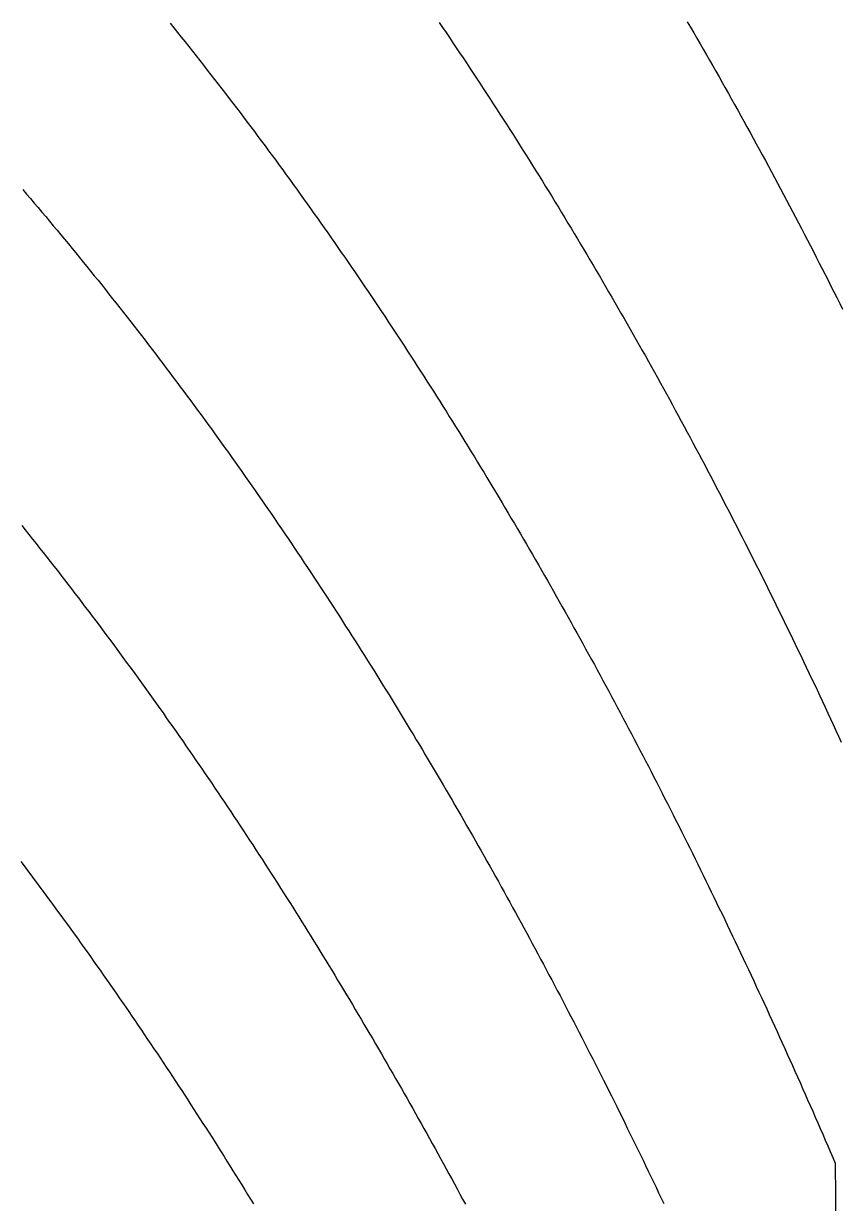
# Model space of a CAD drawing. Extents: x 201 to 397, y -170 to -3.
# Drawn here: x 340.75 to 356.9, y -116.8 to -93.46 of the extents above; entities that cross this region are included whole.
import ezdxf

# ---------------------------------------------------------------- set-up
doc = ezdxf.new("R2010")
doc.units = 0
doc.layers.add('MyLines', color=7, linetype='Continuous')

msp = doc.modelspace()

# ---------------------------------------------------------------- linework, layer by layer
at = {"layer": 'MyLines'}
for p, q in [((343.644, -93.452), (343.719, -93.544)), ((343.719, -93.544), (343.793, -93.637)), ((348.968, -93.439), (349.036, -93.539)), ((349.036, -93.539), (349.104, -93.639)), ((353.876, -93.425), (353.939, -93.533)), ((353.939, -93.533), (354.002, -93.642)), ((343.793, -93.637), (343.867, -93.729)), ((343.867, -93.729), (343.941, -93.822)), ((343.941, -93.822), (344.015, -93.914)), ((349.104, -93.639), (349.171, -93.739)), ((349.171, -93.739), (349.239, -93.839)), ((354.002, -93.642), (354.065, -93.75)), ((354.065, -93.75), (354.128, -93.859)), ((344.015, -93.914), (344.088, -94.007)), ((344.088, -94.007), (344.162, -94.1)), ((349.239, -93.839), (349.306, -93.939)), ((349.306, -93.939), (349.373, -94.039)), ((349.373, -94.039), (349.44, -94.139)), ((354.128, -93.859), (354.191, -93.968)), ((354.191, -93.968), (354.254, -94.077)), ((344.162, -94.1), (344.235, -94.193)), ((344.235, -94.193), (344.308, -94.286)), ((344.308, -94.286), (344.381, -94.379)), ((349.44, -94.139), (349.507, -94.24)), ((349.507, -94.24), (349.574, -94.34)), ((354.254, -94.077), (354.316, -94.186)), ((354.316, -94.186), (354.378, -94.295)), ((354.378, -94.295), (354.441, -94.405)), ((344.381, -94.379), (344.453, -94.472)), ((344.453, -94.472), (344.526, -94.566)), ((349.574, -94.34), (349.641, -94.441)), ((349.641, -94.441), (349.707, -94.542)), ((354.441, -94.405), (354.503, -94.514)), ((354.503, -94.514), (354.565, -94.624)), ((344.526, -94.566), (344.598, -94.659)), ((344.598, -94.659), (344.671, -94.752)), ((344.671, -94.752), (344.743, -94.846)), ((349.707, -94.542), (349.774, -94.642)), ((349.774, -94.642), (349.84, -94.743)), ((349.84, -94.743), (349.906, -94.845)), ((354.565, -94.624), (354.627, -94.733)), ((354.627, -94.733), (354.688, -94.843)), ((344.743, -94.846), (344.814, -94.94)), ((344.814, -94.94), (344.886, -95.033)), ((349.906, -94.845), (349.972, -94.946)), ((349.972, -94.946), (350.038, -95.047)), ((354.688, -94.843), (354.75, -94.953)), ((354.75, -94.953), (354.811, -95.063)), ((344.886, -95.033), (344.958, -95.127)), ((344.958, -95.127), (345.029, -95.221)), ((345.029, -95.221), (345.1, -95.315)), ((350.038, -95.047), (350.103, -95.148)), ((350.103, -95.148), (350.169, -95.25)), ((354.811, -95.063), (354.873, -95.173)), ((354.873, -95.173), (354.934, -95.284)), ((345.1, -95.315), (345.171, -95.409)), ((345.171, -95.409), (345.242, -95.504)), ((350.169, -95.25), (350.234, -95.351)), ((350.234, -95.351), (350.3, -95.453)), ((350.3, -95.453), (350.365, -95.555)), ((354.934, -95.284), (354.995, -95.394)), ((354.995, -95.394), (355.056, -95.505)), ((345.242, -95.504), (345.313, -95.598)), ((345.313, -95.598), (345.384, -95.692)), ((345.384, -95.692), (345.454, -95.787)), ((350.365, -95.555), (350.43, -95.657)), ((350.43, -95.657), (350.495, -95.759)), ((355.056, -95.505), (355.117, -95.616)), ((355.117, -95.616), (355.178, -95.726)), ((345.454, -95.787), (345.524, -95.882)), ((345.524, -95.882), (345.594, -95.976)), ((350.495, -95.759), (350.559, -95.861)), ((350.559, -95.861), (350.624, -95.963)), ((355.178, -95.726), (355.238, -95.837)), ((355.238, -95.837), (355.299, -95.948)), ((345.594, -95.976), (345.664, -96.071)), ((345.664, -96.071), (345.734, -96.166)), ((345.734, -96.166), (345.804, -96.261)), ((350.624, -95.963), (350.688, -96.066)), ((350.688, -96.066), (350.753, -96.168)), ((355.299, -95.948), (355.359, -96.06)), ((355.359, -96.06), (355.42, -96.171)), ((345.804, -96.261), (345.873, -96.356)), ((345.873, -96.356), (345.943, -96.451)), ((350.753, -96.168), (350.817, -96.271)), ((350.817, -96.271), (350.881, -96.373)), ((350.881, -96.373), (350.945, -96.476)), ((355.42, -96.171), (355.48, -96.283)), ((355.48, -96.283), (355.54, -96.394)), ((355.54, -96.394), (355.6, -96.506)), ((345.943, -96.451), (346.012, -96.546)), ((346.012, -96.546), (346.081, -96.642)), ((350.945, -96.476), (351.009, -96.579)), ((351.009, -96.579), (351.073, -96.682)), ((355.6, -96.506), (355.66, -96.618)), ((355.66, -96.618), (355.719, -96.73)), ((340.732, -96.745), (340.808, -96.834)), ((340.808, -96.834), (340.884, -96.923)), ((346.081, -96.642), (346.15, -96.737)), ((346.15, -96.737), (346.219, -96.833)), ((346.219, -96.833), (346.287, -96.928)), ((351.073, -96.682), (351.136, -96.785)), ((351.136, -96.785), (351.2, -96.888)), ((355.719, -96.73), (355.779, -96.842)), ((355.779, -96.842), (355.838, -96.954)), ((340.884, -96.923), (340.96, -97.012)), ((340.96, -97.012), (341.035, -97.102)), ((346.287, -96.928), (346.356, -97.024)), ((346.356, -97.024), (346.424, -97.12)), ((351.2, -96.888), (351.263, -96.992)), ((351.263, -96.992), (351.326, -97.095)), ((351.326, -97.095), (351.389, -97.199)), ((355.838, -96.954), (355.898, -97.067)), ((355.898, -97.067), (355.957, -97.179)), ((341.035, -97.102), (341.111, -97.191)), ((341.111, -97.191), (341.186, -97.28)), ((341.186, -97.28), (341.261, -97.37)), ((346.424, -97.12), (346.492, -97.216)), ((346.492, -97.216), (346.56, -97.312)), ((346.56, -97.312), (346.628, -97.408)), ((351.389, -97.199), (351.452, -97.303)), ((351.452, -97.303), (351.515, -97.406)), ((355.957, -97.179), (356.016, -97.292)), ((356.016, -97.292), (356.075, -97.405)), ((341.261, -97.37), (341.336, -97.459)), ((341.336, -97.459), (341.411, -97.549)), ((341.411, -97.549), (341.485, -97.639)), ((346.628, -97.408), (346.696, -97.504)), ((346.696, -97.504), (346.763, -97.6)), ((351.515, -97.406), (351.578, -97.51)), ((351.578, -97.51), (351.64, -97.614)), ((356.075, -97.405), (356.134, -97.518)), ((356.134, -97.518), (356.193, -97.631)), ((341.485, -97.639), (341.559, -97.728)), ((341.559, -97.728), (341.633, -97.818)), ((346.763, -97.6), (346.831, -97.697)), ((346.831, -97.697), (346.898, -97.793)), ((346.898, -97.793), (346.965, -97.89)), ((351.64, -97.614), (351.703, -97.718)), ((351.703, -97.718), (351.765, -97.823)), ((356.193, -97.631), (356.252, -97.744)), ((356.252, -97.744), (356.31, -97.857)), ((341.633, -97.818), (341.707, -97.908)), ((341.707, -97.908), (341.781, -97.998)), ((341.781, -97.998), (341.855, -98.088)), ((346.965, -97.89), (347.032, -97.987)), ((347.032, -97.987), (347.099, -98.083)), ((351.765, -97.823), (351.827, -97.927)), ((351.827, -97.927), (351.889, -98.031)), ((351.889, -98.031), (351.951, -98.136)), ((356.31, -97.857), (356.369, -97.971)), ((356.369, -97.971), (356.427, -98.084)), ((341.855, -98.088), (341.928, -98.179)), ((341.928, -98.179), (342.001, -98.269)), ((347.099, -98.083), (347.166, -98.18)), ((347.166, -98.18), (347.232, -98.277)), ((351.951, -98.136), (352.013, -98.241)), ((352.013, -98.241), (352.075, -98.345)), ((356.427, -98.084), (356.485, -98.198)), ((356.485, -98.198), (356.544, -98.312)), ((342.001, -98.269), (342.074, -98.359)), ((342.074, -98.359), (342.147, -98.45)), ((342.147, -98.45), (342.22, -98.54)), ((347.232, -98.277), (347.299, -98.374)), ((347.299, -98.374), (347.365, -98.471)), ((347.365, -98.471), (347.431, -98.569)), ((352.075, -98.345), (352.136, -98.45)), ((352.136, -98.45), (352.198, -98.555)), ((356.544, -98.312), (356.602, -98.426)), ((356.602, -98.426), (356.66, -98.54)), ((342.22, -98.54), (342.293, -98.631)), ((342.293, -98.631), (342.365, -98.722)), ((342.365, -98.722), (342.437, -98.812)), ((347.431, -98.569), (347.497, -98.666)), ((347.497, -98.666), (347.563, -98.764)), ((352.198, -98.555), (352.259, -98.66)), ((352.259, -98.66), (352.32, -98.766)), ((356.66, -98.54), (356.717, -98.654)), ((356.717, -98.654), (356.775, -98.769)), ((342.437, -98.812), (342.509, -98.903)), ((342.509, -98.903), (342.581, -98.994)), ((347.563, -98.764), (347.629, -98.861)), ((347.629, -98.861), (347.694, -98.959)), ((347.694, -98.959), (347.76, -99.056)), ((352.32, -98.766), (352.382, -98.871)), ((352.382, -98.871), (352.443, -98.977)), ((356.775, -98.769), (356.833, -98.883)), ((356.833, -98.883), (356.89, -98.998)), ((342.581, -98.994), (342.653, -99.085)), ((342.653, -99.085), (342.724, -99.176)), ((342.724, -99.176), (342.796, -99.267)), ((347.76, -99.056), (347.825, -99.154)), ((347.825, -99.154), (347.89, -99.252)), ((352.443, -98.977), (352.503, -99.082)), ((352.503, -99.082), (352.564, -99.188)), ((352.564, -99.188), (352.625, -99.294)), ((356.89, -98.998), (356.948, -99.113)), ((342.796, -99.267), (342.867, -99.359)), ((342.867, -99.359), (342.938, -99.45)), ((347.89, -99.252), (347.955, -99.35)), ((347.955, -99.35), (348.02, -99.448)), ((352.625, -99.294), (352.685, -99.399)), ((352.685, -99.399), (352.746, -99.506)), ((342.938, -99.45), (343.009, -99.542)), ((343.009, -99.542), (343.08, -99.633)), ((343.08, -99.633), (343.15, -99.725)), ((348.02, -99.448), (348.085, -99.547)), ((348.085, -99.547), (348.15, -99.645)), ((348.15, -99.645), (348.214, -99.743)), ((352.746, -99.506), (352.806, -99.612)), ((352.806, -99.612), (352.866, -99.718)), ((343.15, -99.725), (343.221, -99.816)), ((343.221, -99.816), (343.291, -99.908)), ((348.214, -99.743), (348.279, -99.842)), ((348.279, -99.842), (348.343, -99.94)), ((352.866, -99.718), (352.926, -99.824)), ((352.926, -99.824), (352.986, -99.931)), ((343.291, -99.908), (343.361, -100)), ((343.361, -100), (343.431, -100.092)), ((343.431, -100.092), (343.501, -100.184)), ((348.343, -99.94), (348.407, -100.039)), ((348.407, -100.039), (348.471, -100.138)), ((352.986, -99.931), (353.046, -100.037)), ((353.046, -100.037), (353.106, -100.144)), ((343.501, -100.184), (343.57, -100.276)), ((343.57, -100.276), (343.64, -100.368)), ((348.471, -100.138), (348.535, -100.237)), ((348.535, -100.237), (348.599, -100.336)), ((348.599, -100.336), (348.663, -100.435)), ((353.106, -100.144), (353.165, -100.251)), ((353.165, -100.251), (353.225, -100.358)), ((353.225, -100.358), (353.284, -100.465)), ((343.64, -100.368), (343.709, -100.461)), ((343.709, -100.461), (343.778, -100.553)), ((343.778, -100.553), (343.847, -100.645)), ((348.663, -100.435), (348.726, -100.534)), ((348.726, -100.534), (348.789, -100.633)), ((353.284, -100.465), (353.344, -100.572)), ((353.344, -100.572), (353.403, -100.679)), ((343.847, -100.645), (343.916, -100.738)), ((343.916, -100.738), (343.985, -100.831)), ((343.985, -100.831), (344.053, -100.923)), ((348.789, -100.633), (348.853, -100.733)), ((348.853, -100.733), (348.916, -100.832)), ((348.916, -100.832), (348.979, -100.932)), ((353.403, -100.679), (353.462, -100.787)), ((353.462, -100.787), (353.521, -100.894)), ((344.053, -100.923), (344.122, -101.016)), ((344.122, -101.016), (344.19, -101.109)), ((348.979, -100.932), (349.042, -101.032)), ((349.042, -101.032), (349.105, -101.131)), ((353.521, -100.894), (353.58, -101.002)), ((353.58, -101.002), (353.638, -101.11)), ((344.19, -101.109), (344.258, -101.202)), ((344.258, -101.202), (344.326, -101.295)), ((344.326, -101.295), (344.394, -101.388)), ((349.105, -101.131), (349.167, -101.231)), ((349.167, -101.231), (349.23, -101.331)), ((353.638, -101.11), (353.697, -101.217)), ((353.697, -101.217), (353.755, -101.325)), ((344.394, -101.388), (344.462, -101.481)), ((344.462, -101.481), (344.529, -101.575)), ((349.23, -101.331), (349.292, -101.431)), ((349.292, -101.431), (349.354, -101.531)), ((349.354, -101.531), (349.416, -101.632)), ((353.755, -101.325), (353.814, -101.433)), ((353.814, -101.433), (353.872, -101.542)), ((344.529, -101.575), (344.597, -101.668)), ((344.597, -101.668), (344.664, -101.762)), ((344.664, -101.762), (344.731, -101.855)), ((349.416, -101.632), (349.478, -101.732)), ((349.478, -101.732), (349.54, -101.833)), ((353.872, -101.542), (353.93, -101.65)), ((353.93, -101.65), (353.988, -101.758)), ((353.988, -101.758), (354.046, -101.867)), ((344.731, -101.855), (344.798, -101.949)), ((344.798, -101.949), (344.865, -102.043)), ((349.54, -101.833), (349.602, -101.933)), ((349.602, -101.933), (349.664, -102.034)), ((354.046, -101.867), (354.104, -101.976)), ((354.104, -101.976), (354.162, -102.084)), ((344.865, -102.043), (344.931, -102.136)), ((344.931, -102.136), (344.998, -102.23)), ((344.998, -102.23), (345.064, -102.324)), ((349.664, -102.034), (349.725, -102.135)), ((349.725, -102.135), (349.787, -102.236)), ((354.162, -102.084), (354.22, -102.193)), ((354.22, -102.193), (354.277, -102.302)), ((345.064, -102.324), (345.13, -102.419)), ((345.13, -102.419), (345.197, -102.513)), ((349.787, -102.236), (349.848, -102.336)), ((349.848, -102.336), (349.909, -102.438)), ((349.909, -102.438), (349.97, -102.539)), ((354.277, -102.302), (354.335, -102.411)), ((354.335, -102.411), (354.392, -102.521)), ((345.197, -102.513), (345.263, -102.607)), ((345.263, -102.607), (345.328, -102.701)), ((345.328, -102.701), (345.394, -102.796)), ((349.97, -102.539), (350.031, -102.64)), ((350.031, -102.64), (350.092, -102.741)), ((354.392, -102.521), (354.449, -102.63)), ((354.449, -102.63), (354.506, -102.739)), ((345.394, -102.796), (345.46, -102.89)), ((345.46, -102.89), (345.525, -102.985)), ((350.092, -102.741), (350.153, -102.843)), ((350.153, -102.843), (350.213, -102.944)), ((354.506, -102.739), (354.563, -102.849)), ((354.563, -102.849), (354.62, -102.959)), ((345.525, -102.985), (345.59, -103.08)), ((345.59, -103.08), (345.655, -103.174)), ((350.213, -102.944), (350.274, -103.046)), ((350.274, -103.046), (350.334, -103.148)), ((350.334, -103.148), (350.395, -103.25)), ((354.62, -102.959), (354.677, -103.069)), ((354.677, -103.069), (354.734, -103.179)), ((340.71, -103.391), (340.782, -103.479)), ((345.655, -103.174), (345.721, -103.269)), ((345.721, -103.269), (345.785, -103.364)), ((345.785, -103.364), (345.85, -103.459)), ((350.395, -103.25), (350.455, -103.352)), ((350.455, -103.352), (350.515, -103.454)), ((354.734, -103.179), (354.79, -103.289)), ((354.79, -103.289), (354.847, -103.399)), ((354.847, -103.399), (354.903, -103.509)), ((340.782, -103.479), (340.853, -103.569)), ((340.853, -103.569), (340.924, -103.658)), ((345.85, -103.459), (345.915, -103.554)), ((345.915, -103.554), (345.979, -103.65)), ((350.515, -103.454), (350.575, -103.556)), ((350.575, -103.556), (350.634, -103.658)), ((354.903, -103.509), (354.959, -103.619)), ((354.959, -103.619), (355.016, -103.73)), ((340.924, -103.658), (340.995, -103.747)), ((340.995, -103.747), (341.065, -103.836)), ((341.065, -103.836), (341.136, -103.925)), ((345.979, -103.65), (346.044, -103.745)), ((346.044, -103.745), (346.108, -103.84)), ((346.108, -103.84), (346.172, -103.936)), ((350.634, -103.658), (350.694, -103.761)), ((350.694, -103.761), (350.754, -103.863)), ((350.754, -103.863), (350.813, -103.966)), ((355.016, -103.73), (355.072, -103.841)), ((355.072, -103.841), (355.128, -103.951)), ((341.136, -103.925), (341.206, -104.015)), ((341.206, -104.015), (341.276, -104.104)), ((346.172, -103.936), (346.236, -104.031)), ((346.236, -104.031), (346.3, -104.127)), ((350.813, -103.966), (350.873, -104.068)), ((350.873, -104.068), (350.932, -104.171)), ((355.128, -103.951), (355.184, -104.062)), ((355.184, -104.062), (355.239, -104.173)), ((341.276, -104.104), (341.346, -104.194)), ((341.346, -104.194), (341.416, -104.283)), ((341.416, -104.283), (341.486, -104.373)), ((346.3, -104.127), (346.363, -104.223)), ((346.363, -104.223), (346.427, -104.319)), ((346.427, -104.319), (346.49, -104.415)), ((350.932, -104.171), (350.991, -104.274)), ((350.991, -104.274), (351.05, -104.377)), ((355.239, -104.173), (355.295, -104.284)), ((355.295, -104.284), (355.351, -104.396)), ((341.486, -104.373), (341.555, -104.463)), ((341.555, -104.463), (341.624, -104.553)), ((341.624, -104.553), (341.694, -104.643)), ((346.49, -104.415), (346.554, -104.511)), ((346.554, -104.511), (346.617, -104.607)), ((351.05, -104.377), (351.109, -104.48)), ((351.109, -104.48), (351.168, -104.583)), ((355.351, -104.396), (355.406, -104.507)), ((355.406, -104.507), (355.462, -104.618)), ((341.694, -104.643), (341.763, -104.733)), ((341.763, -104.733), (341.832, -104.823)), ((346.617, -104.607), (346.68, -104.703)), ((346.68, -104.703), (346.743, -104.799)), ((346.743, -104.799), (346.806, -104.895)), ((351.168, -104.583), (351.226, -104.687)), ((351.226, -104.687), (351.285, -104.79)), ((351.285, -104.79), (351.343, -104.893)), ((355.462, -104.618), (355.517, -104.73)), ((355.517, -104.73), (355.572, -104.842)), ((341.832, -104.823), (341.9, -104.913)), ((341.9, -104.913), (341.969, -105.003)), ((341.969, -105.003), (342.037, -105.094)), ((346.806, -104.895), (346.869, -104.992)), ((346.869, -104.992), (346.931, -105.088)), ((351.343, -104.893), (351.402, -104.997)), ((351.402, -104.997), (351.46, -105.101)), ((355.572, -104.842), (355.627, -104.954)), ((355.627, -104.954), (355.682, -105.066)), ((342.037, -105.094), (342.106, -105.184)), ((342.106, -105.184), (342.174, -105.274)), ((346.931, -105.088), (346.994, -105.185)), ((346.994, -105.185), (347.056, -105.282)), ((351.46, -105.101), (351.518, -105.205)), ((351.518, -105.205), (351.576, -105.308)), ((355.682, -105.066), (355.737, -105.178)), ((355.737, -105.178), (355.792, -105.29)), ((342.174, -105.274), (342.242, -105.365)), ((342.242, -105.365), (342.309, -105.456)), ((342.309, -105.456), (342.377, -105.546)), ((347.056, -105.282), (347.118, -105.379)), ((347.118, -105.379), (347.18, -105.476)), ((347.18, -105.476), (347.242, -105.573)), ((351.576, -105.308), (351.634, -105.413)), ((351.634, -105.413), (351.692, -105.517)), ((355.792, -105.29), (355.847, -105.402)), ((355.847, -105.402), (355.901, -105.515)), ((342.377, -105.546), (342.445, -105.637)), ((342.445, -105.637), (342.512, -105.728)), ((342.512, -105.728), (342.579, -105.819)), ((347.242, -105.573), (347.304, -105.67)), ((347.304, -105.67), (347.366, -105.767)), ((351.692, -105.517), (351.75, -105.621)), ((351.75, -105.621), (351.807, -105.725)), ((351.807, -105.725), (351.865, -105.83)), ((355.901, -105.515), (355.956, -105.627)), ((355.956, -105.627), (356.01, -105.74)), ((342.579, -105.819), (342.646, -105.91)), ((342.646, -105.91), (342.713, -106.001)), ((347.366, -105.767), (347.427, -105.864)), ((347.427, -105.864), (347.489, -105.961)), ((347.489, -105.961), (347.55, -106.059)), ((351.865, -105.83), (351.922, -105.934)), ((351.922, -105.934), (351.98, -106.039)), ((356.01, -105.74), (356.065, -105.853)), ((356.065, -105.853), (356.119, -105.965)), ((356.119, -105.965), (356.173, -106.078)), ((342.713, -106.001), (342.78, -106.092)), ((342.78, -106.092), (342.847, -106.184)), ((342.847, -106.184), (342.913, -106.275)), ((347.55, -106.059), (347.611, -106.156)), ((347.611, -106.156), (347.673, -106.254)), ((351.98, -106.039), (352.037, -106.143)), ((352.037, -106.143), (352.094, -106.248)), ((356.173, -106.078), (356.227, -106.192)), ((356.227, -106.192), (356.281, -106.305)), ((342.913, -106.275), (342.98, -106.366)), ((342.98, -106.366), (343.046, -106.458)), ((347.673, -106.254), (347.734, -106.352)), ((347.734, -106.352), (347.794, -106.449)), ((352.094, -106.248), (352.151, -106.353)), ((352.151, -106.353), (352.208, -106.458)), ((356.281, -106.305), (356.335, -106.418)), ((356.335, -106.418), (356.389, -106.532)), ((343.046, -106.458), (343.112, -106.549)), ((343.112, -106.549), (343.178, -106.641)), ((343.178, -106.641), (343.244, -106.733)), ((347.794, -106.449), (347.855, -106.547)), ((347.855, -106.547), (347.916, -106.645)), ((347.916, -106.645), (347.976, -106.743)), ((352.208, -106.458), (352.265, -106.563)), ((352.265, -106.563), (352.321, -106.669)), ((352.321, -106.669), (352.378, -106.774)), ((356.389, -106.532), (356.442, -106.645)), ((356.442, -106.645), (356.496, -106.759)), ((343.244, -106.733), (343.31, -106.825)), ((343.31, -106.825), (343.375, -106.916)), ((347.976, -106.743), (348.037, -106.842)), ((348.037, -106.842), (348.097, -106.94)), ((352.378, -106.774), (352.434, -106.879)), ((352.434, -106.879), (352.491, -106.985)), ((356.496, -106.759), (356.549, -106.873)), ((356.549, -106.873), (356.603, -106.987)), ((343.375, -106.916), (343.44, -107.008)), ((343.44, -107.008), (343.506, -107.1)), ((343.506, -107.1), (343.571, -107.193)), ((348.097, -106.94), (348.157, -107.038)), ((348.157, -107.038), (348.217, -107.137)), ((348.217, -107.137), (348.277, -107.235)), ((352.491, -106.985), (352.547, -107.091)), ((352.547, -107.091), (352.603, -107.196)), ((356.603, -106.987), (356.656, -107.101)), ((356.656, -107.101), (356.709, -107.215)), ((343.571, -107.193), (343.636, -107.285)), ((343.636, -107.285), (343.701, -107.377)), ((348.277, -107.235), (348.337, -107.334)), ((348.337, -107.334), (348.397, -107.432)), ((352.603, -107.196), (352.659, -107.302)), ((352.659, -107.302), (352.715, -107.408)), ((356.709, -107.215), (356.762, -107.33)), ((356.762, -107.33), (356.815, -107.444)), ((343.701, -107.377), (343.765, -107.469)), ((343.765, -107.469), (343.83, -107.562)), ((343.83, -107.562), (343.895, -107.654)), ((348.397, -107.432), (348.457, -107.531)), ((348.457, -107.531), (348.516, -107.63)), ((352.715, -107.408), (352.771, -107.514)), ((352.771, -107.514), (352.827, -107.621)), ((356.815, -107.444), (356.868, -107.559)), ((356.868, -107.559), (356.921, -107.674)), ((343.895, -107.654), (343.959, -107.747)), ((343.959, -107.747), (344.023, -107.84)), ((348.516, -107.63), (348.576, -107.729)), ((348.576, -107.729), (348.635, -107.828)), ((348.635, -107.828), (348.694, -107.927)), ((352.827, -107.621), (352.883, -107.727)), ((352.883, -107.727), (352.938, -107.833)), ((352.938, -107.833), (352.994, -107.94)), ((344.023, -107.84), (344.087, -107.932)), ((344.087, -107.932), (344.151, -108.025)), ((344.151, -108.025), (344.215, -108.118)), ((348.694, -107.927), (348.753, -108.026)), ((348.753, -108.026), (348.812, -108.126)), ((352.994, -107.94), (353.049, -108.046)), ((353.049, -108.046), (353.105, -108.153)), ((344.215, -108.118), (344.279, -108.211)), ((344.279, -108.211), (344.342, -108.304)), ((348.812, -108.126), (348.871, -108.225)), ((348.871, -108.225), (348.93, -108.325)), ((353.105, -108.153), (353.16, -108.26)), ((353.16, -108.26), (353.215, -108.367)), ((344.342, -108.304), (344.405, -108.398)), ((344.405, -108.398), (344.469, -108.491)), ((344.469, -108.491), (344.532, -108.584)), ((348.93, -108.325), (348.988, -108.424)), ((348.988, -108.424), (349.047, -108.524)), ((349.047, -108.524), (349.105, -108.624)), ((353.215, -108.367), (353.27, -108.474)), ((353.27, -108.474), (353.325, -108.581)), ((344.532, -108.584), (344.595, -108.677)), ((344.595, -108.677), (344.658, -108.771)), ((349.105, -108.624), (349.164, -108.724)), ((349.164, -108.724), (349.222, -108.824)), ((353.325, -108.581), (353.38, -108.688)), ((353.38, -108.688), (353.434, -108.796)), ((344.658, -108.771), (344.721, -108.865)), ((344.721, -108.865), (344.783, -108.958)), ((344.783, -108.958), (344.846, -109.052)), ((349.222, -108.824), (349.28, -108.924)), ((349.28, -108.924), (349.338, -109.024)), ((353.434, -108.796), (353.489, -108.903)), ((353.489, -108.903), (353.543, -109.011)), ((344.846, -109.052), (344.908, -109.146)), ((344.908, -109.146), (344.971, -109.24)), ((349.338, -109.024), (349.396, -109.124)), ((349.396, -109.124), (349.454, -109.225)), ((349.454, -109.225), (349.511, -109.325)), ((353.543, -109.011), (353.598, -109.118)), ((353.598, -109.118), (353.652, -109.226)), ((353.652, -109.226), (353.707, -109.334)), ((344.971, -109.24), (345.033, -109.334)), ((345.033, -109.334), (345.095, -109.428)), ((345.095, -109.428), (345.157, -109.522)), ((349.511, -109.325), (349.569, -109.426)), ((349.569, -109.426), (349.626, -109.526)), ((353.707, -109.334), (353.761, -109.442)), ((353.761, -109.442), (353.815, -109.55)), ((345.157, -109.522), (345.218, -109.616)), ((345.218, -109.616), (345.28, -109.71)), ((349.626, -109.526), (349.684, -109.627)), ((349.684, -109.627), (349.741, -109.728)), ((353.815, -109.55), (353.869, -109.658)), ((353.869, -109.658), (353.923, -109.766)), ((345.28, -109.71), (345.342, -109.805)), ((345.342, -109.805), (345.403, -109.899)), ((345.403, -109.899), (345.464, -109.994)), ((349.741, -109.728), (349.798, -109.829)), ((349.798, -109.829), (349.855, -109.93)), ((349.855, -109.93), (349.912, -110.031)), ((353.923, -109.766), (353.976, -109.875)), ((353.976, -109.875), (354.03, -109.983)), ((340.692, -110.036), (340.759, -110.125)), ((340.759, -110.125), (340.825, -110.214)), ((345.464, -109.994), (345.526, -110.088)), ((345.526, -110.088), (345.587, -110.183)), ((349.912, -110.031), (349.969, -110.132)), ((349.969, -110.132), (350.026, -110.233)), ((354.03, -109.983), (354.084, -110.092)), ((354.084, -110.092), (354.137, -110.201)), ((340.825, -110.214), (340.892, -110.303)), ((340.892, -110.303), (340.959, -110.392)), ((340.959, -110.392), (341.025, -110.481)), ((345.587, -110.183), (345.648, -110.278)), ((345.648, -110.278), (345.709, -110.373)), ((345.709, -110.373), (345.769, -110.468)), ((350.026, -110.233), (350.082, -110.334)), ((350.082, -110.334), (350.139, -110.436)), ((354.137, -110.201), (354.191, -110.31)), ((354.191, -110.31), (354.244, -110.419)), ((341.025, -110.481), (341.091, -110.57)), ((341.091, -110.57), (341.158, -110.66)), ((345.769, -110.468), (345.83, -110.563)), ((345.83, -110.563), (345.89, -110.658)), ((350.139, -110.436), (350.195, -110.537)), ((350.195, -110.537), (350.252, -110.639)), ((354.244, -110.419), (354.297, -110.528)), ((354.297, -110.528), (354.35, -110.637)), ((354.35, -110.637), (354.403, -110.746)), ((341.158, -110.66), (341.224, -110.749)), ((341.224, -110.749), (341.289, -110.839)), ((341.289, -110.839), (341.355, -110.928)), ((345.89, -110.658), (345.951, -110.753)), ((345.951, -110.753), (346.011, -110.848)), ((346.011, -110.848), (346.071, -110.943)), ((350.252, -110.639), (350.308, -110.741)), ((350.308, -110.741), (350.364, -110.843)), ((350.364, -110.843), (350.42, -110.945)), ((354.403, -110.746), (354.456, -110.855)), ((354.456, -110.855), (354.509, -110.965)), ((341.355, -110.928), (341.421, -111.018)), ((341.421, -111.018), (341.486, -111.108)), ((346.071, -110.943), (346.131, -111.039)), ((346.131, -111.039), (346.191, -111.134)), ((350.42, -110.945), (350.476, -111.047)), ((350.476, -111.047), (350.532, -111.149)), ((354.509, -110.965), (354.562, -111.074)), ((354.562, -111.074), (354.615, -111.184)), ((341.486, -111.108), (341.551, -111.197)), ((341.551, -111.197), (341.617, -111.287)), ((341.617, -111.287), (341.682, -111.377)), ((346.191, -111.134), (346.251, -111.23)), ((346.251, -111.23), (346.311, -111.326)), ((346.311, -111.326), (346.37, -111.421)), ((350.532, -111.149), (350.588, -111.251)), ((350.588, -111.251), (350.643, -111.353)), ((354.615, -111.184), (354.667, -111.294)), ((354.667, -111.294), (354.72, -111.404)), ((341.682, -111.377), (341.746, -111.467)), ((341.746, -111.467), (341.811, -111.557)), ((341.811, -111.557), (341.876, -111.647)), ((346.37, -111.421), (346.43, -111.517)), ((346.43, -111.517), (346.489, -111.613)), ((350.643, -111.353), (350.699, -111.456)), ((350.699, -111.456), (350.754, -111.558)), ((350.754, -111.558), (350.81, -111.661)), ((354.72, -111.404), (354.772, -111.514)), ((354.772, -111.514), (354.825, -111.624)), ((341.876, -111.647), (341.94, -111.738)), ((341.94, -111.738), (342.005, -111.828)), ((346.489, -111.613), (346.548, -111.709)), ((346.548, -111.709), (346.607, -111.805)), ((350.81, -111.661), (350.865, -111.763)), ((350.865, -111.763), (350.92, -111.866)), ((354.825, -111.624), (354.877, -111.734)), ((354.877, -111.734), (354.929, -111.845)), ((342.005, -111.828), (342.069, -111.918)), ((342.069, -111.918), (342.133, -112.009)), ((342.133, -112.009), (342.197, -112.099)), ((346.607, -111.805), (346.666, -111.902)), ((346.666, -111.902), (346.725, -111.998)), ((346.725, -111.998), (346.784, -112.094)), ((350.92, -111.866), (350.975, -111.969)), ((350.975, -111.969), (351.03, -112.072)), ((354.929, -111.845), (354.981, -111.955)), ((354.981, -111.955), (355.033, -112.066)), ((342.197, -112.099), (342.261, -112.19)), ((342.261, -112.19), (342.324, -112.28)), ((346.784, -112.094), (346.843, -112.191)), ((346.843, -112.191), (346.901, -112.287)), ((351.03, -112.072), (351.085, -112.175)), ((351.085, -112.175), (351.14, -112.278)), ((355.033, -112.066), (355.085, -112.176)), ((355.085, -112.176), (355.137, -112.287)), ((342.324, -112.28), (342.388, -112.371)), ((342.388, -112.371), (342.451, -112.462)), ((342.451, -112.462), (342.515, -112.553)), ((346.901, -112.287), (346.96, -112.384)), ((346.96, -112.384), (347.018, -112.48)), ((347.018, -112.48), (347.077, -112.577)), ((351.14, -112.278), (351.195, -112.381)), ((351.195, -112.381), (351.249, -112.485)), ((351.249, -112.485), (351.304, -112.588)), ((355.137, -112.287), (355.189, -112.398)), ((355.189, -112.398), (355.24, -112.509)), ((342.515, -112.553), (342.578, -112.644)), ((342.578, -112.644), (342.641, -112.735)), ((342.641, -112.735), (342.704, -112.826)), ((347.077, -112.577), (347.135, -112.674)), ((347.135, -112.674), (347.193, -112.771)), ((351.304, -112.588), (351.358, -112.692)), ((351.358, -112.692), (351.413, -112.795)), ((355.24, -112.509), (355.292, -112.62)), ((355.292, -112.62), (355.343, -112.731)), ((355.343, -112.731), (355.395, -112.843)), ((342.704, -112.826), (342.767, -112.917)), ((342.767, -112.917), (342.829, -113.008)), ((347.193, -112.771), (347.251, -112.868)), ((347.251, -112.868), (347.309, -112.965)), ((347.309, -112.965), (347.366, -113.062)), ((351.413, -112.795), (351.467, -112.899)), ((351.467, -112.899), (351.521, -113.003)), ((355.395, -112.843), (355.446, -112.954)), ((355.446, -112.954), (355.497, -113.066)), ((342.829, -113.008), (342.892, -113.1)), ((342.892, -113.1), (342.954, -113.191)), ((342.954, -113.191), (343.016, -113.282)), ((347.366, -113.062), (347.424, -113.159)), ((347.424, -113.159), (347.481, -113.257)), ((351.521, -113.003), (351.575, -113.107)), ((351.575, -113.107), (351.629, -113.211)), ((355.497, -113.066), (355.549, -113.177)), ((355.549, -113.177), (355.6, -113.289)), ((343.016, -113.282), (343.079, -113.374)), ((343.079, -113.374), (343.141, -113.466)), ((347.481, -113.257), (347.539, -113.354)), ((347.539, -113.354), (347.596, -113.452)), ((351.629, -113.211), (351.683, -113.315)), ((351.683, -113.315), (351.737, -113.419)), ((351.737, -113.419), (351.79, -113.523)), ((355.6, -113.289), (355.651, -113.401)), ((355.651, -113.401), (355.702, -113.513)), ((343.141, -113.466), (343.202, -113.557)), ((343.202, -113.557), (343.264, -113.649)), ((343.264, -113.649), (343.326, -113.741)), ((347.596, -113.452), (347.653, -113.549)), ((347.653, -113.549), (347.711, -113.647)), ((347.711, -113.647), (347.768, -113.745)), ((351.79, -113.523), (351.844, -113.628)), ((351.844, -113.628), (351.897, -113.732)), ((355.702, -113.513), (355.752, -113.625)), ((355.752, -113.625), (355.803, -113.737)), ((343.326, -113.741), (343.387, -113.833)), ((343.387, -113.833), (343.449, -113.925)), ((347.768, -113.745), (347.824, -113.843)), ((347.824, -113.843), (347.881, -113.94)), ((351.897, -113.732), (351.951, -113.837)), ((351.951, -113.837), (352.004, -113.942)), ((355.803, -113.737), (355.854, -113.85)), ((355.854, -113.85), (355.904, -113.962)), ((343.449, -113.925), (343.51, -114.017)), ((343.51, -114.017), (343.571, -114.109)), ((343.571, -114.109), (343.632, -114.201)), ((347.881, -113.94), (347.938, -114.038)), ((347.938, -114.038), (347.995, -114.137)), ((347.995, -114.137), (348.051, -114.235)), ((352.004, -113.942), (352.057, -114.046)), ((352.057, -114.046), (352.11, -114.151)), ((355.904, -113.962), (355.955, -114.075)), ((355.955, -114.075), (356.005, -114.187)), ((343.632, -114.201), (343.693, -114.294)), ((343.693, -114.294), (343.754, -114.386)), ((348.051, -114.235), (348.107, -114.333)), ((348.107, -114.333), (348.164, -114.431)), ((352.11, -114.151), (352.163, -114.256)), ((352.163, -114.256), (352.216, -114.361)), ((352.216, -114.361), (352.269, -114.466)), ((356.005, -114.187), (356.055, -114.3)), ((356.055, -114.3), (356.106, -114.413)), ((343.754, -114.386), (343.815, -114.478)), ((343.815, -114.478), (343.876, -114.571)), ((343.876, -114.571), (343.936, -114.663)), ((348.164, -114.431), (348.22, -114.53)), ((348.22, -114.53), (348.276, -114.628)), ((352.269, -114.466), (352.322, -114.572)), ((352.322, -114.572), (352.375, -114.677)), ((356.106, -114.413), (356.156, -114.526)), ((356.156, -114.526), (356.206, -114.639)), ((343.936, -114.663), (343.996, -114.756)), ((343.996, -114.756), (344.057, -114.849)), ((348.276, -114.628), (348.332, -114.727)), ((348.332, -114.727), (348.388, -114.826)), ((348.388, -114.826), (348.444, -114.924)), ((352.375, -114.677), (352.427, -114.782)), ((352.427, -114.782), (352.48, -114.888)), ((356.206, -114.639), (356.256, -114.753)), ((356.256, -114.753), (356.306, -114.866)), ((344.057, -114.849), (344.117, -114.942)), ((344.117, -114.942), (344.177, -115.034)), ((344.177, -115.034), (344.237, -115.127)), ((348.444, -114.924), (348.5, -115.023)), ((348.5, -115.023), (348.555, -115.122)), ((352.48, -114.888), (352.532, -114.994)), ((352.532, -114.994), (352.585, -115.099)), ((356.306, -114.866), (356.356, -114.979)), ((356.356, -114.979), (356.405, -115.093)), ((344.237, -115.127), (344.296, -115.22)), ((344.296, -115.22), (344.356, -115.314)), ((348.555, -115.122), (348.611, -115.221)), ((348.611, -115.221), (348.666, -115.32)), ((352.585, -115.099), (352.637, -115.205)), ((352.637, -115.205), (352.689, -115.311)), ((356.405, -115.093), (356.455, -115.207)), ((356.455, -115.207), (356.505, -115.32)), ((344.356, -115.314), (344.416, -115.407)), ((344.416, -115.407), (344.475, -115.5)), ((344.475, -115.5), (344.534, -115.593)), ((348.666, -115.32), (348.721, -115.42)), ((348.721, -115.42), (348.777, -115.519)), ((348.777, -115.519), (348.832, -115.618)), ((352.689, -115.311), (352.741, -115.417)), ((352.741, -115.417), (352.793, -115.523)), ((352.793, -115.523), (352.845, -115.629)), ((356.505, -115.32), (356.554, -115.434)), ((356.554, -115.434), (356.604, -115.548)), ((344.534, -115.593), (344.594, -115.687)), ((344.594, -115.687), (344.653, -115.78)), ((348.832, -115.618), (348.887, -115.718)), ((348.887, -115.718), (348.942, -115.817)), ((352.845, -115.629), (352.897, -115.736)), ((352.897, -115.736), (352.949, -115.842)), ((356.604, -115.548), (356.653, -115.662)), ((356.653, -115.662), (356.702, -115.777)), ((344.653, -115.78), (344.712, -115.874)), ((344.712, -115.874), (344.771, -115.967)), ((344.771, -115.967), (344.829, -116.061)), ((348.942, -115.817), (348.997, -115.917)), ((348.997, -115.917), (349.051, -116.017)), ((352.949, -115.842), (353, -115.949)), ((353, -115.949), (353.052, -116.055)), ((356.702, -115.777), (356.751, -115.891)), ((356.751, -115.891), (356.801, -116.005)), ((356.801, -116.005), (356.899, -129.2)), ((344.829, -116.061), (344.888, -116.155)), ((344.888, -116.155), (344.947, -116.249)), ((349.051, -116.017), (349.106, -116.116)), ((349.106, -116.116), (349.16, -116.216)), ((349.16, -116.216), (349.215, -116.316)), ((353.052, -116.055), (353.103, -116.162)), ((353.103, -116.162), (353.155, -116.269)), ((344.947, -116.249), (345.005, -116.343)), ((345.005, -116.343), (345.063, -116.437)), ((345.063, -116.437), (345.122, -116.531)), ((349.215, -116.316), (349.269, -116.416)), ((349.269, -116.416), (349.324, -116.516)), ((353.155, -116.269), (353.206, -116.376)), ((353.206, -116.376), (353.257, -116.483)), ((345.122, -116.531), (345.18, -116.625)), ((345.18, -116.625), (345.238, -116.719)), ((349.324, -116.516), (349.378, -116.617)), ((349.378, -116.617), (349.432, -116.717)), ((353.257, -116.483), (353.309, -116.59)), ((353.309, -116.59), (353.36, -116.697)), ((353.36, -116.697), (353.411, -116.804)), ((345.238, -116.719), (345.296, -116.814)), ((349.432, -116.717), (349.486, -116.817))]:
    msp.add_line(p, q, dxfattribs=at)

doc.saveas('drawing.dxf')
